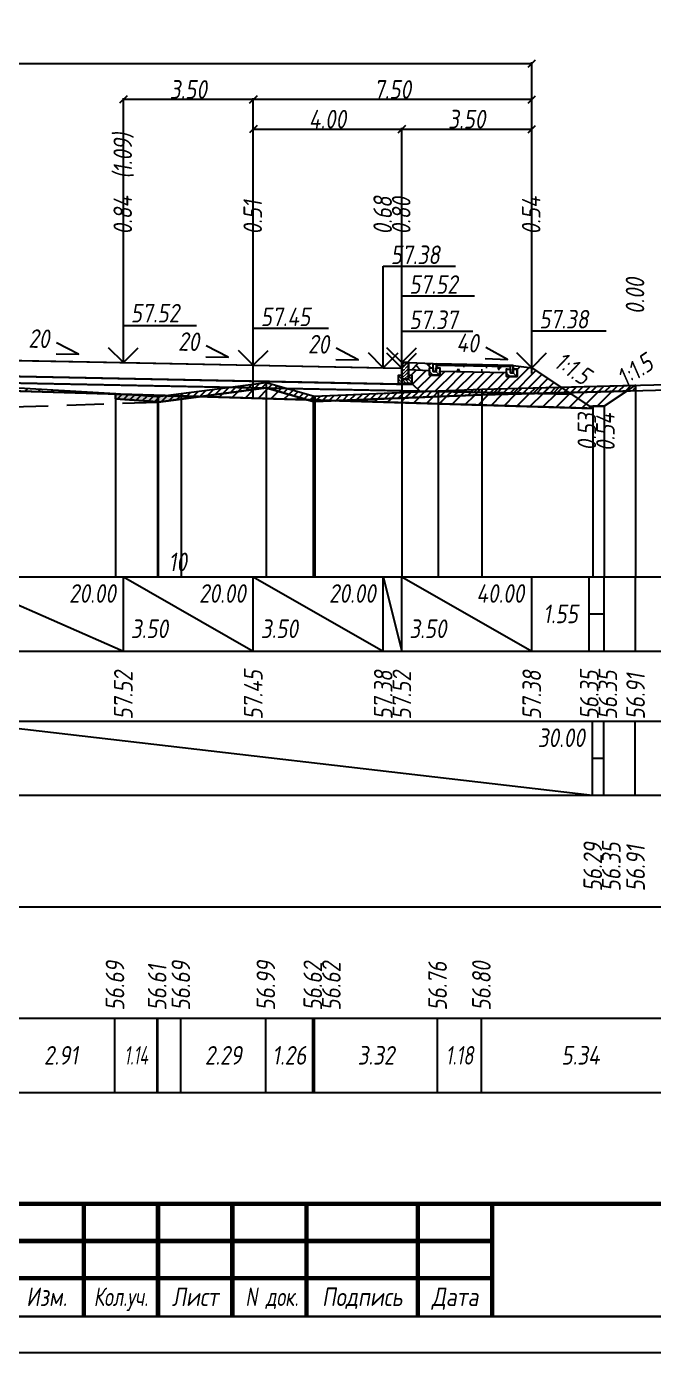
# Model space of a CAD drawing. Extents: x -717 to 1451, y -133302 to 233.
# Drawn here: x 202.2 to 286.7, y -72209.4 to -72030.9 of the extents above; entities that cross this region are included whole.
import ezdxf
from ezdxf.enums import TextEntityAlignment as Align

# ---------------------------------------------------------------- set-up
doc = ezdxf.new("R2010")
doc.units = 0
doc.linetypes.add('штриховая', pattern=[0.75, 0.5, -0.25])
for name, color, linetype in [('Зарамочное оформление', 7, 'Continuous'), ('Интерполированный поперечник', 2, 'Continuous'), ('КОД_399', 252, 'Continuous'), ('Код_510', 7, 'Continuous'), ('Код_514', 1, 'Continuous'), ('Код_516', 1, 'Continuous'), ('Контур_0', 7, 'Continuous'), ('Контур_2660', 7, 'Continuous'), ('Контур_2665', 7, 'Continuous'), ('Контур_400', 7, 'Continuous'), ('Контур_508', 7, 'Continuous'), ('Контур_512', 7, 'Continuous'), ('Контур_513', 7, 'Continuous'), ('Красный поперечник', 1, 'Continuous'), ('Объём_2501', 7, 'Continuous'), ('Объём_2650', 7, 'Continuous'), ('Объём_2660', 7, 'Continuous'), ('Объём_2661', 7, 'Continuous'), ('Объём_2662', 7, 'Continuous'), ('Объём_2663', 7, 'Continuous'), ('Объём_2664', 7, 'Continuous'), ('Объём_2665', 7, 'Continuous'), ('Объём_2666', 7, 'Continuous'), ('Объём_2667', 7, 'Continuous'), ('Объём_2668', 7, 'Continuous'), ('Объём_2669', 7, 'Continuous'), ('Объём_2675', 7, 'Continuous'), ('Откосы', 7, 'Continuous'), ('Отметки покрытия', 7, 'Continuous'), ('Рабочие отметки', 7, 'Continuous'), ('Рабочие отметки доп.', 7, 'Continuous'), ('Слои выравнивания', 7, 'Continuous'), ('Таблица', 7, 'Continuous'), ('Уклоны проезжей части', 7, 'Continuous'), ('Черный поперечник', 3, 'Continuous')]:
    doc.layers.add(name, color=color, linetype=linetype)
for name, color, linetype, true_color in [('Контур_2540', 2, 'Continuous', 0xffff00), ('Контур_2562', 3, 'Continuous', 0x00ff00), ('Контур_2570', 7, 'Continuous', 0x80ff00), ('Контур_2736', 4, 'Continuous', 0x00ffff), ('Контур_2737', 4, 'Continuous', 0x00ffff), ('Контур_2738', 4, 'Continuous', 0x00ffff), ('Контур_2739', 4, 'Continuous', 0x00ffff), ('Контур_2741', 4, 'Continuous', 0x00ffff), ('Контур_2742', 4, 'Continuous', 0x00ffff), ('Контур_2743', 4, 'Continuous', 0x00ffff), ('Контур_2744', 7, 'Continuous', 0xa4ffff), ('Контур_2745', 7, 'Continuous', 0xa4ffff), ('Контур_2747', 4, 'Continuous', 0x00ffff), ('Контур_2748', 4, 'Continuous', 0x00ffff), ('Контур_2749', 4, 'Continuous', 0x00ffff), ('Контур_2750', 4, 'Continuous', 0x00ffff), ('Контур_2751', 4, 'Continuous', 0x00ffff), ('Контур_2752', 4, 'Continuous', 0x00ffff), ('Контур_402', 7, 'Continuous', 0xff6464), ('Контур_703', 4, 'Continuous', 0x00ffff), ('Контур_705', 4, 'Continuous', 0x00ffff), ('Контур_707', 4, 'Continuous', 0x00ffff), ('Контур_720', 131, 'Continuous', 0xaaffff), ('Объём_2500', 7, 'Continuous', 0xc0c0c0), ('Объём_2520', 7, 'Continuous', 0x80ffff), ('Объём_2540', 2, 'Continuous', 0xffff00), ('Объём_2562', 3, 'Continuous', 0x00ff00), ('Объём_2563', 7, 'Continuous', 0xff8000), ('Объём_2570', 7, 'Continuous', 0x80ff00), ('Объём_2600', 7, 'Continuous', 0x808000), ('Объём_2746', 2, 'Continuous', 0xffff00)]:
    doc.layers.add(name, color=color, linetype=linetype, true_color=true_color)
doc.styles.get("Standard").update_dxf_attribs({"font": 'txt', "height": 2.5})
doc.styles.add('М', font='romand.shx', dxfattribs={"width": 0.8, "oblique": 10, "height": 2.5})
doc.dimstyles.get("Standard").update_dxf_attribs({"dimtxt": 0.18, "dimasz": 0.18, "dimexe": 0.18, "dimexo": 0.0625, "dimgap": 0.09, "dimtad": 0, "dimtih": 1, "dimtoh": 1, "dimdec": 4, "dimzin": 0, "dimdsep": 46, "dimtxsty": 'Standard', "dimcen": 0.09, "dimadec": 0, "dimazin": 0, "dimtfac": 1, "dimtdec": 4, "dimtofl": 0, "dimtmove": 0, "dimatfit": 3, "dimfxl": 1, "dimtolj": 1, "dimtzin": 0, "dimarcsym": 0})

# ---------------------------------------------------------------- blocks, each defined once
blk = doc.blocks.new('Штамп')
at = {"linetype": 'Continuous'}
blk.add_wipeout([(199.95, -411.25), (384.95, -411.25), (384.95, -426.25), (199.95, -426.25)], dxfattribs=at).dxf.layer = 'Зарамочное оформление'
at = {"layer": 'Зарамочное оформление', "linetype": 'Continuous', "lineweight": -3, "const_width": 0.6, "flags": 128}
for points in [[(199.95, -426.25), (199.95, -411.25), (384.95, -411.25)], [(209.95, -411.25), (209.95, -426.25)], [(219.95, -411.25), (219.95, -426.25)], [(229.95, -411.25), (229.95, -426.25)], [(239.95, -411.25), (239.95, -426.25)], [(254.95, -411.25), (254.95, -426.25)], [(264.95, -411.25), (264.95, -426.25)], [(374.95, -411.25), (374.95, -426.25)], [(199.95, -416.25), (264.95, -416.25)], [(374.95, -418.25), (384.95, -418.25)], [(199.95, -421.25), (264.95, -421.25)]]:
    blk.add_lwpolyline(points, dxfattribs=at)
at = {"linetype": 'Continuous', "insert": (319.95, -419.17), "char_height": 5, "width": 110, "attachment_point": 5, "style": 'М'}
blk.add_mtext('{\\Q10;\\W0.8;43/23-Р-ЗП2-1}', dxfattribs=at)
at = {"layer": 'Зарамочное оформление', "linetype": 'Continuous', "style": 'М', "oblique": 10}
for s, width, p in [('Лист', 0.8, (379.95, -414.66)), ('Изм.', 0.8, (204.95, -423.75)), ('Кол.уч.', 0.7, (214.95, -423.75)), ('Лист', 0.8, (224.95, -423.75)), ('N док.', 0.7, (235.28, -423.75)), ('Подпись', 0.8, (247.45, -423.75)), ('Дата', 0.8, (259.95, -423.75))]:
    blk.add_text(s, height=2.5, dxfattribs=dict(at, width=width)).set_placement(p, align=Align.MIDDLE_CENTER)
blk = doc.blocks.new('шифр')
blk.add_blockref('Штамп', (0, -71838))
blk = doc.blocks.new('_Oblique')
at = {"color": 0, "linetype": 'ByBlock', "lineweight": -2}
blk.add_line((-0.5, -0.5), (0.5, 0.5), dxfattribs=at)
blk = doc.blocks.new('*D3442')
at = {"color": 0, "lineweight": -2, "transparency": 16777216}
for p, q in [((252.78, -72076.92), (252.78, -72044.56)), ((252.78, -72044.74), (270.28, -72044.74)), ((270.28, -72076.87), (270.28, -72044.56))]:
    blk.add_line(p, q, dxfattribs=at)
at = {"layer": 'Defpoints', "color": 0, "transparency": 16777216}
for p in [(270.28, -72044.74), (252.78, -72076.99), (270.28, -72076.94)]:
    blk.add_point(p, dxfattribs=at)
at = {"color": 0, "lineweight": -2, "transparency": 16777216, "rotation": 180}
blk.add_blockref('_Oblique', (252.78, -72044.74), dxfattribs=at)
at = {"color": 0, "lineweight": -2, "transparency": 16777216}
blk.add_blockref('_Oblique', (270.28, -72044.74), dxfattribs=at)
at = {"color": 0, "transparency": 16777216, "insert": (261.53, -72043.4), "char_height": 2.5, "width": 9.5833, "attachment_point": 5, "style": 'М'}
blk.add_mtext('\\A1;3.50', dxfattribs=at)
blk = doc.blocks.new('*D3444')
at = {"color": 0, "lineweight": -2, "transparency": 16777216}
for p, q in [((232.78, -72076.52), (232.78, -72044.56)), ((232.78, -72044.74), (252.78, -72044.74)), ((252.78, -72076.92), (252.78, -72044.56))]:
    blk.add_line(p, q, dxfattribs=at)
at = {"layer": 'Defpoints', "color": 0, "transparency": 16777216}
for p in [(252.78, -72044.74), (232.78, -72076.59), (252.78, -72076.99)]:
    blk.add_point(p, dxfattribs=at)
at = {"color": 0, "lineweight": -2, "transparency": 16777216, "rotation": 180}
blk.add_blockref('_Oblique', (232.78, -72044.74), dxfattribs=at)
at = {"color": 0, "lineweight": -2, "transparency": 16777216}
blk.add_blockref('_Oblique', (252.78, -72044.74), dxfattribs=at)
at = {"color": 0, "transparency": 16777216, "insert": (242.78, -72043.4), "char_height": 2.5, "width": 9.1667, "attachment_point": 5, "style": 'М'}
blk.add_mtext('\\A1;4.00', dxfattribs=at)
blk = doc.blocks.new('*D3446')
at = {"color": 0, "lineweight": -2, "transparency": 16777216}
for p, q in [((215.28, -72076.17), (215.28, -72040.56)), ((232.78, -72040.74), (215.28, -72040.74)), ((232.78, -72076.52), (232.78, -72040.56))]:
    blk.add_line(p, q, dxfattribs=at)
at = {"layer": 'Defpoints', "color": 0, "transparency": 16777216}
for p in [(215.28, -72040.74), (215.28, -72076.24), (232.78, -72076.59)]:
    blk.add_point(p, dxfattribs=at)
at = {"color": 0, "lineweight": -2, "transparency": 16777216, "rotation": 180}
blk.add_blockref('_Oblique', (215.28, -72040.74), dxfattribs=at)
at = {"color": 0, "lineweight": -2, "transparency": 16777216}
blk.add_blockref('_Oblique', (232.78, -72040.74), dxfattribs=at)
at = {"color": 0, "transparency": 16777216, "insert": (224.03, -72039.4), "char_height": 2.5, "width": 9.5833, "attachment_point": 5, "style": 'М'}
blk.add_mtext('\\A1;3.50', dxfattribs=at)
blk = doc.blocks.new('*D3447')
at = {"color": 0, "lineweight": -2, "transparency": 16777216}
for p, q in [((232.78, -72076.52), (232.78, -72040.56)), ((270.28, -72040.74), (232.78, -72040.74)), ((270.28, -72077.62), (270.28, -72040.56))]:
    blk.add_line(p, q, dxfattribs=at)
at = {"layer": 'Defpoints', "color": 0, "transparency": 16777216}
for p in [(232.78, -72040.74), (232.78, -72076.59), (270.28, -72077.69)]:
    blk.add_point(p, dxfattribs=at)
at = {"color": 0, "lineweight": -2, "transparency": 16777216, "rotation": 180}
blk.add_blockref('_Oblique', (232.78, -72040.74), dxfattribs=at)
at = {"color": 0, "lineweight": -2, "transparency": 16777216}
blk.add_blockref('_Oblique', (270.28, -72040.74), dxfattribs=at)
at = {"color": 0, "transparency": 16777216, "insert": (251.53, -72039.4), "char_height": 2.5, "width": 9.5833, "attachment_point": 5, "style": 'М'}
blk.add_mtext('\\A1;7.50', dxfattribs=at)
blk = doc.blocks.new('*D3449')
at = {"color": 0, "lineweight": -2, "transparency": 16777216}
for p, q in [((114.62, -72077.62), (114.62, -72035.73)), ((114.62, -72035.91), (270.28, -72035.91)), ((270.28, -72077.62), (270.28, -72035.73))]:
    blk.add_line(p, q, dxfattribs=at)
at = {"layer": 'Defpoints', "color": 0, "transparency": 16777216}
for p in [(270.28, -72035.91), (114.62, -72077.69), (270.28, -72077.69)]:
    blk.add_point(p, dxfattribs=at)
at = {"color": 0, "lineweight": -2, "transparency": 16777216, "rotation": 180}
blk.add_blockref('_Oblique', (114.62, -72035.91), dxfattribs=at)
at = {"color": 0, "lineweight": -2, "transparency": 16777216}
blk.add_blockref('_Oblique', (270.28, -72035.91), dxfattribs=at)
at = {"color": 0, "transparency": 16777216, "insert": (192.45, -72034.57), "char_height": 2.5, "width": 10.8333, "attachment_point": 5, "style": 'М'}
blk.add_mtext('\\A1;31.13', dxfattribs=at)
blk = doc.blocks.new('БР100.30.18')
at = {"linetype": 'Continuous', "lineweight": 13}
h = blk.add_hatch(dxfattribs=at)
h.set_pattern_fill('ANSI35', scale=5)
h.set_pattern_definition([(45, (-1504.996, -4799.2297), (-0.88388348, 0.88388348), []), (45, (-1504.1121, -4799.2297), (-0.88388348, 0.88388348), [1.5625, -0.3125, 0, -0.3125])])
h.paths.add_polyline_path([(0.3, 3.47), (1.8, 3.47), (1.8, -1.03), (0, -1.03), (0, 1.97)])
h = blk.add_hatch(dxfattribs=at)
h.set_pattern_fill('ANSI35', scale=5, angle=90)
h.set_pattern_definition([(135, (-1504.996, -4800.7297), (-0.88388348, -0.88388348), []), (135, (-1504.996, -4799.8458), (-0.88388348, -0.88388348), [1.5625, -0.3125, 0, -0.3125])])
h.paths.add_polyline_path([(-1, -0.03), (0, -0.03), (0, -1.03), (1.8, -1.03), (1.8, -0.03), (2.8, -0.03), (2.8, -2.03), (-1, -2.03)])
at = {"color": 7, "lineweight": 30}
blk.add_lwpolyline([(1.8, -1.03), (0, -1.03), (0, 1.97), (0.3, 3.47), (1.8, 3.47)], close=True, dxfattribs=at)
at = {"linetype": 'Continuous'}
blk.add_lwpolyline([(0, -0.03), (-1, -0.03), (-1, -2.03), (2.8, -2.03), (2.8, -0.03), (1.8, -0.03)], dxfattribs=at)

msp = doc.modelspace()

# ---------------------------------------------------------------- linework, layer by layer
at = {"flags": 128}
msp.add_lwpolyline([(-30.054, -72209.421), (389.946, -72209.421), (389.946, -71912.421), (-30.054, -71912.421)], close=True, dxfattribs=at)
at = {"const_width": 0.6, "flags": 128}
msp.add_lwpolyline([(-10.054, -72204.421), (384.946, -72204.421), (384.946, -71917.421), (-10.054, -71917.421)], close=True, dxfattribs=at)

# ---------------------------------------------------------------- next in the draw order: block references
msp.add_blockref('шифр', (0, 59.829))

# ---------------------------------------------------------------- next in the draw order: hatches: boundary and pattern name
at = {"linetype": 'Continuous'}
h = msp.add_hatch(dxfattribs=at)
h.set_pattern_fill('AR-HBONE', color=253, scale=0.3)
h.set_pattern_definition([(45, (-42.2932, -77882.2079), (0, 1.69705627), [3.6, -1.2]), (135, (-41.4447, -77881.3593), (1e-16, 1.69705627), [3.6, -1.2])])
h.paths.add_polyline_path([(257.4, -72076.358), (257.4, -72077.358), (257.4, -72077.358)])
h.paths.add_polyline_path([(253.679, -72076.21), (257, -72076.358), (257, -72076.858), (256.5, -72076.858), (256.5, -72077.237), (253.678, -72077.11)])
at = {"linetype": 'Continuous', "lineweight": 13}
h = msp.add_hatch(dxfattribs=at)
h.set_pattern_fill('ANSI35', scale=5, angle=90)
h.set_pattern_definition([(135, (-1610.6839, -6348.7303), (-0.883883476, -0.883883476), []), (135, (-1610.6839, -6347.8464), (-0.883883476, -0.883883476), [1.5625, -0.3125, 0, -0.3125])])
h.paths.add_polyline_path([(256.5, -72076.858), (257, -72076.858), (257, -72077.358), (257.4, -72077.358), (257.4, -72076.858), (257.9, -72076.858), (257.9, -72077.858), (256.5, -72077.858)])
at = {"linetype": 'Continuous'}
h = msp.add_hatch(dxfattribs=at)
h.set_pattern_fill('ANSI31', color=256, scale=15, angle=45, style=0)
h.set_pattern_definition([(90, (-1654.7294, -77029.9894), (-1.875, 3e-16), [])])
h.paths.add_polyline_path([(267.395, -72076.565), (257.4, -72076.358), (257.4, -72076.558), (267.395, -72076.757)])
at = {"linetype": 'Continuous', "lineweight": 13}
h = msp.add_hatch(dxfattribs=at)
h.set_pattern_fill('ANSI35', scale=5, angle=90)
h.set_pattern_definition([(135, (-1600.2884, -6348.9364), (-0.883883476, -0.883883476), []), (135, (-1600.2884, -6348.0525), (-0.883883476, -0.883883476), [1.5625, -0.3125, 0, -0.3125])])
h.paths.add_polyline_path([(266.895, -72077.065), (267.395, -72077.065), (267.395, -72077.565), (267.795, -72077.565), (267.795, -72077.065), (268.295, -72077.065), (268.295, -72078.065), (266.895, -72078.065)])
at = {"layer": 'КОД_399'}
h = msp.add_hatch(dxfattribs=at)
h.set_pattern_fill('AR-CONC', scale=0.7, angle=45, style=0)
h.set_pattern_definition([(95, (-1654.8114, -77030.0786), (3.860864, 3.2396496), [0.525, -5.775]), (40, (-1654.8114, -77030.0786), (-4.409945, 3.036377), [0.42, -4.62]), (145.45144, (-1654.4896, -77029.8086), (-0.549081, 6.2760265), [0.4461813, -4.907995]), (91.1842, (-1655.801, -77029.0886), (6.101854, 4.4632964), [0.7875, -8.6625]), (141.63564, (-1655.293, -77028.717), (-0.1953, 9.447982), [0.669272, -7.361996]), (36.18416, (-1655.801, -77029.089), (-0.1953, 9.447982), [0.63, -6.93]), (66, (-1655.059, -77028.841), (4.947401, 0.9616773), [0.525, -5.775]), (11, (-1655.059, -77028.841), (-2.38496, 4.793659), [0.42, -4.62]), (116.45144, (-1654.6466, -77028.761), (2.562441, 5.7553363), [0.4461813, -4.907995]), (82.5, (-1654.8114, -77030.0786), (-1.5875523, 1.7079287), [0, -4.564, 0, -4.69, 0, -4.6375]), (52.5, (-1654.8114, -77030.0786), (-0.6501106, 3.2543661), [0, -2.674, 0, -4.459, 0, -1.7675]), (12.5, (-1655.9151, -77031.1824), (2.7539272, 2.5306453), [0, -1.75, 0, -5.46, 0, -7.245]), (2.5, (-1656.41, -77031.6774), (2.3911299, 3.3821186), [0, -2.275, 0, -3.626, 0, -5.145])])
h.paths.add_polyline_path([(266.895, -72077.065), (267.395, -72077.065), (267.395, -72076.757), (257.4, -72076.558), (257.4, -72076.858), (257.9, -72076.858), (257.9, -72077.319), (266.895, -72077.497)])
at = {"layer": 'Объём_2563'}
h = msp.add_hatch(dxfattribs=at)
h.set_pattern_fill('ANSI31', color=256, scale=0.3)
h.paths.add_polyline_path([(114.622, -72077.624), (132.122, -72076.924), (132.122, -72079.074), (130.622, -72079.104), (129.704, -72080.022), (110.447, -72080.407)])
h.paths.add_polyline_path([(255.197, -72080.022), (254.279, -72079.104), (252.779, -72079.074), (252.779, -72078.924), (254.177, -72078.925), (254.178, -72077.925), (253.678, -72077.924), (253.678, -72077.11), (256.5, -72077.237), (256.5, -72077.858), (257.9, -72077.858), (257.9, -72077.318), (266.895, -72077.498), (266.895, -72078.065), (268.295, -72078.065), (268.295, -72077.065), (267.795, -72077.065), (267.795, -72076.565), (270.279, -72076.874), (275.614, -72080.43)])
at = {"layer": 'Объём_2570'}
h = msp.add_hatch(dxfattribs=at)
h.set_pattern_fill('ANSI31', color=256, scale=0.2)
h.paths.add_polyline_path([(128.329, -72081.468), (122.605, -72082.754), (110.204, -72085.191), (107.845, -72085.156), (105, -72084.788), (105, -72084.038), (107.845, -72084.406), (110.204, -72084.441), (122.605, -72082.004), (128.329, -72080.718)])
h.paths.add_polyline_path([(284.262, -72079.966), (263.553, -72080.504), (240.925, -72081.423), (240.844, -72081.408), (234.521, -72079.586), (219.969, -72081.478), (214.208, -72081.064), (214.208, -72080.314), (219.969, -72080.728), (234.521, -72078.836), (240.844, -72080.658), (240.925, -72080.673), (263.553, -72079.754), (284.262, -72079.216)])
at = {"layer": 'Объём_2600'}
h = msp.add_hatch(dxfattribs=at)
h.set_pattern_fill('ANSI31', color=6, scale=0.4)
h.paths.add_polyline_path([(141.066, -72079.832), (146.439, -72079.452), (146.439, -72081.147), (127.184, -72081.725), (128.329, -72081.468), (128.329, -72080.718)])
h.paths.add_polyline_path([(194.514, -72079.248), (199.667, -72079.5), (214.208, -72080.314), (214.208, -72080.42), (192.45, -72079.767), (192.45, -72079.212)])
h.paths.add_polyline_path([(263.553, -72080.504), (283.092, -72079.996), (280.027, -72082.039), (278.491, -72082.039), (278.491, -72082.348), (243.82, -72081.308)])
h = msp.add_hatch(dxfattribs=at)
h.set_pattern_fill('HONEY', color=5, scale=0.3)
h.paths.add_polyline_path([(122.605, -72082.754), (110.204, -72085.191), (107.845, -72085.156), (105, -72084.788), (105, -72084.038), (107.588, -72082.313), (127.184, -72081.725)])
h.paths.add_polyline_path([(219.891, -72081.47), (214.208, -72081.064), (214.208, -72080.42), (225.509, -72080.759), (219.969, -72081.478)])
h.paths.add_polyline_path([(240.844, -72081.408), (240.113, -72081.197), (243.82, -72081.308), (240.925, -72081.423)])
h = msp.add_hatch(dxfattribs=at)
h.set_pattern_fill('ANSI31', color=6, scale=0.4)
h.paths.add_polyline_path([(225.509, -72080.759), (234.521, -72079.586), (240.113, -72081.197)])

# ---------------------------------------------------------------- next in the draw order: linework, layer by layer
for points in [[(257, -72076.358), (253.679, -72076.21), (253.678, -72077.11), (256.5, -72077.237), (256.5, -72076.858), (257, -72076.858), (257, -72076.358)], [(257.4, -72076.858), (257.9, -72076.858), (257.9, -72077.858), (256.5, -72077.858), (256.5, -72076.858), (257, -72076.858), (257, -72077.358), (257.4, -72077.358), (257.4, -72076.858)], [(257, -72076.358), (257.4, -72076.358), (257.4, -72077.358), (257, -72077.358), (257, -72076.358)], [(267.795, -72076.565), (257.4, -72076.358)], [(267.395, -72076.757), (257.4, -72076.558)], [(267.795, -72077.065), (268.295, -72077.065), (268.295, -72078.065), (266.895, -72078.065), (266.895, -72077.065), (267.395, -72077.065), (267.395, -72077.565), (267.795, -72077.565), (267.795, -72077.065)], [(267.395, -72076.565), (267.795, -72076.565), (267.795, -72077.565), (267.395, -72077.565), (267.395, -72076.565)]]:
    msp.add_lwpolyline(points)
at = {"layer": 'Интерполированный поперечник', "linetype": 'штриховая', "ltscale": 10, "flags": 128}
msp.add_lwpolyline([(110.204, -72085.191), (219.969, -72081.478)], dxfattribs=at)
at = {"layer": 'Код_510'}
for p, q in [((214.153, -72174.421), (214.153, -72164.421)), ((219.837, -72174.421), (219.837, -72164.421)), ((219.915, -72174.421), (219.915, -72164.421)), ((223.027, -72174.421), (223.027, -72164.421)), ((234.467, -72174.421), (234.467, -72164.421)), ((240.79, -72174.421), (240.79, -72164.421)), ((240.871, -72174.421), (240.871, -72164.421)), ((241.007, -72174.421), (241.007, -72164.421)), ((257.598, -72174.421), (257.598, -72164.421)), ((263.499, -72174.421), (263.499, -72164.421))]:
    msp.add_line(p, q, dxfattribs=at)
at = {"layer": 'Код_514'}
for p, q in [((192.45, -72105), (215.279, -72115)), ((215.279, -72115), (215.279, -72105)), ((215.279, -72105), (232.779, -72115)), ((232.779, -72115), (232.779, -72105)), ((232.779, -72105), (250.279, -72115)), ((250.279, -72115), (250.279, -72105)), ((250.279, -72105), (252.779, -72115)), ((252.779, -72115), (252.779, -72105)), ((252.779, -72115), (252.779, -72105)), ((252.779, -72105), (270.279, -72115)), ((270.279, -72115), (270.279, -72105)), ((278.027, -72115), (278.027, -72105)), ((280.027, -72115), (280.027, -72105)), ((284.262, -72115), (284.262, -72105)), ((278.027, -72110), (280.027, -72110))]:
    msp.add_line(p, q, dxfattribs=at)
at = {"layer": 'Код_516'}
for p, q in [((192.396, -72124.421), (278.436, -72134.421)), ((278.436, -72134.421), (278.436, -72124.421)), ((278.436, -72134.421), (278.436, -72124.421)), ((279.973, -72134.421), (279.973, -72124.421)), ((284.208, -72134.421), (284.208, -72124.421)), ((278.436, -72129.421), (279.973, -72129.421))]:
    msp.add_line(p, q, dxfattribs=at)
at = {"layer": 'Контур_0', "color": 250, "flags": 128}
for points in [[(250.279, -72079.024), (192.45, -72077.867), (192.45, -72075.717), (252.779, -72076.924), (252.779, -72079.074), (250.279, -72079.024), (250.279, -72079.024)], [(252.779, -72079.974), (192.45, -72078.767), (192.45, -72077.867), (254.279, -72079.104), (255.197, -72080.022), (252.779, -72079.974), (252.779, -72079.974)]]:
    msp.add_lwpolyline(points, dxfattribs=at)
at = {"layer": 'Контур_0', "flags": 128}
for points in [[(270.279, -72076.874), (274.185, -72079.478), (274.185, -72079.478), (274.185, -72079.478), (274.185, -72079.478), (274.185, -72079.478), (274.185, -72079.478), (274.185, -72079.478), (274.185, -72079.478), (274.185, -72079.478), (274.185, -72079.478), (274.185, -72079.478), (274.185, -72079.478), (274.185, -72079.478), (274.185, -72079.478), (278.027, -72082.039)], [(270.279, -72076.874), (274.185, -72079.478), (274.185, -72079.478), (274.185, -72079.478), (274.185, -72079.478), (274.185, -72079.478), (274.185, -72079.478), (274.185, -72079.478), (274.185, -72079.478), (274.185, -72079.478), (274.185, -72079.478), (274.185, -72079.478), (274.185, -72079.478), (274.185, -72079.478), (274.185, -72079.478), (278.027, -72082.039), (280.027, -72082.039), (284.262, -72079.216), (284.262, -72079.216), (284.262, -72079.216), (284.262, -72079.216), (284.262, -72079.216), (284.262, -72079.216), (284.262, -72079.216), (284.262, -72079.216), (284.262, -72079.216), (284.262, -72079.216), (284.262, -72079.216), (284.262, -72079.216), (284.262, -72079.216)], [(252.779, -72079.074), (254.279, -72079.104), (255.197, -72080.022), (275.614, -72080.43)]]:
    msp.add_lwpolyline(points, dxfattribs=at)
at = {"layer": 'Контур_2540', "color": 250, "flags": 128}
msp.add_lwpolyline([(277.687, -72082.324), (192.45, -72079.767), (192.45, -72078.767), (275.614, -72080.43), (278.491, -72082.348), (277.687, -72082.324), (277.687, -72082.324)], dxfattribs=at)
at = {"layer": 'Контур_2562', "flags": 128}
msp.add_lwpolyline([(270.279, -72076.874), (270.279, -72076.874), (270.279, -72076.874), (270.279, -72076.874), (270.279, -72076.874)], dxfattribs=at)
at = {"layer": 'Контур_2570', "flags": 128}
msp.add_lwpolyline([(199.667, -72079.5), (214.208, -72080.314), (214.208, -72081.064), (219.891, -72081.47), (219.969, -72081.478), (223.081, -72081.075), (234.521, -72079.586), (240.844, -72081.408), (240.925, -72081.423), (241.061, -72081.421), (257.653, -72080.74), (263.553, -72080.504), (290.247, -72079.81)], dxfattribs=at)
at = {"layer": 'Контур_2660', "flags": 128}
msp.add_lwpolyline([(192.45, -72079.767), (278.491, -72082.348)], dxfattribs=at)
at = {"layer": 'Контур_2665', "flags": 128}
msp.add_lwpolyline([(270.279, -72076.874), (270.279, -72076.874)], dxfattribs=at)
at = {"layer": 'Контур_2736', "flags": 128}
for points in [[(270.279, -72076.874), (274.185, -72079.478)], [(274.185, -72079.478), (278.027, -72082.039)]]:
    msp.add_lwpolyline(points, dxfattribs=at)
at = {"layer": 'Контур_2737', "flags": 128}
msp.add_lwpolyline([(274.185, -72079.478), (274.185, -72079.478)], dxfattribs=at)
at = {"layer": 'Контур_2738', "flags": 128}
msp.add_lwpolyline([(274.185, -72079.478), (274.185, -72079.478)], dxfattribs=at)
at = {"layer": 'Контур_2739', "flags": 128}
msp.add_lwpolyline([(274.185, -72079.478), (274.185, -72079.478)], dxfattribs=at)
at = {"layer": 'Контур_2741', "flags": 128}
msp.add_lwpolyline([(284.262, -72079.216), (284.262, -72079.216)], dxfattribs=at)
at = {"layer": 'Контур_2742', "flags": 128}
msp.add_lwpolyline([(284.262, -72079.216), (284.262, -72079.216)], dxfattribs=at)
at = {"layer": 'Контур_2743', "flags": 128}
msp.add_lwpolyline([(284.262, -72079.216), (284.262, -72079.216)], dxfattribs=at)
at = {"layer": 'Контур_2744', "flags": 128}
msp.add_lwpolyline([(284.262, -72079.216), (284.262, -72079.216)], dxfattribs=at)
msp.add_lwpolyline([(284.262, -72079.216), (284.262, -72079.216)], dxfattribs=at)
msp.add_lwpolyline([(284.262, -72079.216), (284.262, -72079.216)], dxfattribs=at)
msp.add_lwpolyline([(284.262, -72079.216), (284.262, -72079.216)], dxfattribs=at)
msp.add_lwpolyline([(284.262, -72079.216), (284.262, -72079.216)], dxfattribs=at)
msp.add_lwpolyline([(284.262, -72079.216), (284.262, -72079.216)], dxfattribs=at)
at = {"layer": 'Контур_2745', "flags": 128}
msp.add_lwpolyline([(274.185, -72079.478), (274.185, -72079.478)], dxfattribs=at)
msp.add_lwpolyline([(274.185, -72079.478), (274.185, -72079.478)], dxfattribs=at)
msp.add_lwpolyline([(274.185, -72079.478), (274.185, -72079.478)], dxfattribs=at)
msp.add_lwpolyline([(274.185, -72079.478), (274.185, -72079.478)], dxfattribs=at)
msp.add_lwpolyline([(274.185, -72079.478), (274.185, -72079.478)], dxfattribs=at)
msp.add_lwpolyline([(274.185, -72079.478), (274.185, -72079.478)], dxfattribs=at)
at = {"layer": 'Контур_2747', "flags": 128}
msp.add_lwpolyline([(274.185, -72079.478), (274.185, -72079.478)], dxfattribs=at)
at = {"layer": 'Контур_2748', "flags": 128}
msp.add_lwpolyline([(274.185, -72079.478), (274.185, -72079.478)], dxfattribs=at)
at = {"layer": 'Контур_2749', "flags": 128}
msp.add_lwpolyline([(274.185, -72079.478), (274.185, -72079.478)], dxfattribs=at)
at = {"layer": 'Контур_2750', "flags": 128}
msp.add_lwpolyline([(284.262, -72079.216), (284.262, -72079.216)], dxfattribs=at)
at = {"layer": 'Контур_2751', "flags": 128}
msp.add_lwpolyline([(284.262, -72079.216), (284.262, -72079.216)], dxfattribs=at)
at = {"layer": 'Контур_2752', "flags": 128}
msp.add_lwpolyline([(284.262, -72079.216), (284.262, -72079.216)], dxfattribs=at)
at = {"layer": 'Контур_400', "flags": 128}
msp.add_lwpolyline([(192.45, -72075.717), (215.279, -72076.174), (232.779, -72076.524), (232.779, -72076.524), (232.779, -72076.524), (232.779, -72076.524), (250.279, -72076.874), (250.279, -72076.874), (252.779, -72076.924)], dxfattribs=at)
at = {"layer": 'Контур_402', "flags": 128}
msp.add_lwpolyline([(107.588, -72082.313), (146.439, -72081.147), (146.439, -72079.452), (152.61, -72079.296), (171.488, -72078.84), (178.075, -72078.961), (192.45, -72079.212), (192.45, -72079.767), (278.491, -72082.348)], dxfattribs=at)
at = {"layer": 'Контур_508', "flags": 128}
msp.add_lwpolyline([(105, -72084.038), (107.588, -72082.313), (146.439, -72081.147), (146.439, -72079.452), (152.61, -72079.296), (171.488, -72078.84), (178.075, -72078.961), (192.45, -72079.212), (192.45, -72079.767), (278.491, -72082.348), (278.491, -72082.039), (280.027, -72082.039), (284.262, -72079.216)], dxfattribs=at)
at = {"layer": 'Контур_512', "flags": 128}
msp.add_lwpolyline([(192.45, -72079.767), (278.491, -72082.348), (278.491, -72082.039), (280.027, -72082.039), (284.262, -72079.216)], dxfattribs=at)
at = {"layer": 'Контур_513', "flags": 128}
msp.add_lwpolyline([(105, -72084.038), (107.588, -72082.313), (146.439, -72081.147), (146.439, -72079.452), (152.61, -72079.296), (171.488, -72078.84), (178.075, -72078.961), (192.45, -72079.212), (192.45, -72079.767), (278.491, -72082.348), (278.491, -72082.039), (280.027, -72082.039), (284.262, -72079.216)], dxfattribs=at)
at = {"layer": 'Контур_703', "flags": 128}
msp.add_lwpolyline([(270.279, -72076.874), (274.185, -72079.478)], dxfattribs=at)
at = {"layer": 'Контур_705', "flags": 128}
msp.add_lwpolyline([(274.185, -72079.478), (274.185, -72079.478)], dxfattribs=at)
at = {"layer": 'Контур_707', "flags": 128}
msp.add_lwpolyline([(280.027, -72082.039), (284.262, -72079.216)], dxfattribs=at)
at = {"layer": 'Контур_720', "flags": 128}
msp.add_lwpolyline([(278.027, -72082.039), (280.027, -72082.039)], dxfattribs=at)
at = {"layer": 'Красный поперечник'}
for p, q in [((192.45, -72075.717), (215.279, -72076.174)), ((215.279, -72076.174), (232.779, -72076.524)), ((232.779, -72076.524), (250.279, -72076.874)), ((250.279, -72076.874), (252.779, -72076.924)), ((270.279, -72076.874), (278.027, -72082.039)), ((280.027, -72082.039), (284.262, -72079.216)), ((284.262, -72079.216), (284.262, -72105)), ((278.027, -72082.039), (280.027, -72082.039)), ((278.491, -72082.039), (278.491, -72105)), ((278.491, -72082.348), (278.491, -72105)), ((280.027, -72082.039), (280.027, -72105))]:
    msp.add_line(p, q, dxfattribs=at)
at = {"layer": 'Объём_2500', "color": 250, "flags": 128}
for points in [[(250.279, -72079.024), (192.45, -72077.867), (192.45, -72075.717), (252.779, -72076.924), (252.779, -72079.074), (250.279, -72079.024), (250.279, -72079.024)], [(232.779, -72076.524), (252.779, -72076.924), (252.779, -72079.074), (250.279, -72079.024), (250.279, -72079.024), (250.279, -72079.024), (232.779, -72078.674), (232.779, -72076.524)]]:
    msp.add_lwpolyline(points, dxfattribs=at)
at = {"layer": 'Объём_2501', "flags": 128}
for points in [[(192.45, -72075.717), (215.279, -72076.174), (232.779, -72076.524), (232.779, -72076.524), (232.779, -72076.524), (232.779, -72076.524), (250.279, -72076.874), (250.279, -72076.874), (252.779, -72076.924)], [(232.779, -72076.524), (250.279, -72076.874), (250.279, -72076.874), (252.779, -72076.924)]]:
    msp.add_lwpolyline(points, dxfattribs=at)
at = {"layer": 'Объём_2520', "color": 250, "flags": 128}
for points in [[(252.779, -72079.974), (192.45, -72078.767), (192.45, -72077.867), (254.279, -72079.104), (255.197, -72080.022), (252.779, -72079.974), (252.779, -72079.974)], [(232.779, -72078.674), (254.279, -72079.104), (255.197, -72080.022), (252.779, -72079.974), (252.779, -72079.974), (252.779, -72079.974), (232.779, -72079.574), (232.779, -72078.674)]]:
    msp.add_lwpolyline(points, dxfattribs=at)
at = {"layer": 'Объём_2540', "color": 250, "flags": 128}
for points in [[(277.687, -72082.324), (192.45, -72079.767), (192.45, -72078.767), (275.614, -72080.43), (278.491, -72082.348), (277.687, -72082.324), (277.687, -72082.324)], [(232.779, -72079.574), (275.614, -72080.43), (278.491, -72082.348), (277.687, -72082.324), (277.687, -72082.324), (277.687, -72082.324), (232.779, -72080.977), (232.779, -72079.574)]]:
    msp.add_lwpolyline(points, dxfattribs=at)
at = {"layer": 'Объём_2562', "flags": 128}
msp.add_lwpolyline([(270.279, -72076.874), (270.279, -72076.874), (270.279, -72076.874), (270.279, -72076.874), (270.279, -72076.874)], dxfattribs=at)
msp.add_lwpolyline([(270.279, -72076.874), (270.279, -72076.874), (270.279, -72076.874), (270.279, -72076.874), (270.279, -72076.874)], dxfattribs=at)
at = {"layer": 'Объём_2563', "flags": 128}
msp.add_lwpolyline([(255.197, -72080.022), (254.279, -72079.104), (252.779, -72079.074), (252.779, -72078.924), (254.177, -72078.925), (254.178, -72077.925), (253.678, -72077.924), (253.678, -72077.11), (256.5, -72077.237), (256.5, -72077.858), (257.9, -72077.858), (257.9, -72077.318), (266.895, -72077.498), (266.895, -72078.065), (268.295, -72078.065), (268.295, -72077.065), (267.795, -72077.065), (267.795, -72076.565), (270.279, -72076.874), (275.614, -72080.43), (255.197, -72080.022), (255.197, -72080.022)], dxfattribs=at)
at = {"layer": 'Объём_2570', "flags": 128}
for points in [[(284.262, -72079.966), (263.553, -72080.504), (240.925, -72081.423), (240.844, -72081.408), (234.521, -72079.586), (219.969, -72081.478), (214.208, -72081.064), (214.208, -72080.314), (219.969, -72080.728), (234.521, -72078.836), (240.844, -72080.658), (240.925, -72080.673), (263.553, -72079.754), (284.262, -72079.216), (284.262, -72079.966), (284.262, -72079.966)], [(232.779, -72079.062), (234.521, -72078.836), (240.844, -72080.658), (240.925, -72080.673), (263.553, -72079.754), (284.262, -72079.216), (284.262, -72079.966), (284.262, -72079.966), (284.262, -72079.966), (263.553, -72080.504), (240.925, -72081.423), (240.844, -72081.408), (234.521, -72079.586), (232.779, -72079.812), (232.779, -72079.062)]]:
    msp.add_lwpolyline(points, dxfattribs=at)
at = {"layer": 'Объём_2600', "flags": 128}
for points in [[(283.092, -72079.996), (284.262, -72079.216), (284.262, -72079.966), (283.092, -72079.996), (283.092, -72079.996)], [(283.092, -72079.996), (284.262, -72079.216), (284.262, -72079.966), (283.092, -72079.996), (283.092, -72079.996)], [(219.891, -72081.47), (214.208, -72081.064), (214.208, -72080.42), (225.509, -72080.759), (219.969, -72081.478), (219.891, -72081.47), (219.891, -72081.47)], [(240.844, -72081.408), (240.113, -72081.197), (243.82, -72081.308), (240.925, -72081.423), (240.844, -72081.408), (240.844, -72081.408)], [(240.844, -72081.408), (240.113, -72081.197), (243.82, -72081.308), (240.925, -72081.423), (240.844, -72081.408), (240.844, -72081.408)]]:
    msp.add_lwpolyline(points, dxfattribs=at)
at = {"layer": 'Объём_2650', "color": 6, "flags": 128}
for points in [[(194.514, -72079.248), (199.667, -72079.5), (214.208, -72080.314), (214.208, -72080.42), (192.45, -72079.767), (192.45, -72079.212), (194.514, -72079.248), (194.514, -72079.248)], [(225.509, -72080.759), (234.521, -72079.586), (240.113, -72081.197), (225.509, -72080.759), (225.509, -72080.759)], [(232.779, -72079.812), (234.521, -72079.586), (240.113, -72081.197), (232.779, -72080.977), (232.779, -72079.812)], [(263.553, -72080.504), (283.092, -72079.996), (280.027, -72082.039), (278.491, -72082.039), (278.491, -72082.348), (243.82, -72081.308), (263.553, -72080.504), (263.553, -72080.504)]]:
    msp.add_lwpolyline(points, dxfattribs=at)
at = {"layer": 'Объём_2650', "flags": 128}
msp.add_lwpolyline([(263.553, -72080.504), (283.092, -72079.996), (280.027, -72082.039), (278.491, -72082.039), (278.491, -72082.348), (243.82, -72081.308), (263.553, -72080.504), (263.553, -72080.504)], dxfattribs=at)
at = {"layer": 'Объём_2660', "flags": 128}
for points in [[(192.45, -72079.767), (278.491, -72082.348)], [(232.779, -72080.977), (278.491, -72082.348)]]:
    msp.add_lwpolyline(points, dxfattribs=at)
at = {"layer": 'Объём_2661', "flags": 128}
msp.add_lwpolyline([(270.279, -72076.874), (274.185, -72079.478), (278.027, -72082.039)], dxfattribs=at)
msp.add_lwpolyline([(270.279, -72076.874), (274.185, -72079.478), (278.027, -72082.039)], dxfattribs=at)
at = {"layer": 'Объём_2662', "flags": 128}
msp.add_lwpolyline([(280.027, -72082.039), (284.262, -72079.216)], dxfattribs=at)
msp.add_lwpolyline([(280.027, -72082.039), (284.262, -72079.216)], dxfattribs=at)
at = {"layer": 'Объём_2663', "flags": 128}
msp.add_lwpolyline([(278.027, -72082.039), (280.027, -72082.039)], dxfattribs=at)
msp.add_lwpolyline([(278.027, -72082.039), (280.027, -72082.039)], dxfattribs=at)
at = {"layer": 'Объём_2664', "flags": 128}
msp.add_lwpolyline([(278.027, -72082.039), (280.027, -72082.039)], dxfattribs=at)
msp.add_lwpolyline([(278.027, -72082.039), (280.027, -72082.039)], dxfattribs=at)
at = {"layer": 'Объём_2665', "flags": 128}
msp.add_lwpolyline([(270.279, -72076.874), (270.279, -72076.874)], dxfattribs=at)
msp.add_lwpolyline([(270.279, -72076.874), (270.279, -72076.874)], dxfattribs=at)
at = {"layer": 'Объём_2666', "flags": 128}
for points in [[(270.279, -72076.874), (274.185, -72079.478)], [(270.279, -72076.874), (274.185, -72079.478)], [(274.185, -72079.478), (278.027, -72082.039)], [(274.185, -72079.478), (278.027, -72082.039)]]:
    msp.add_lwpolyline(points, dxfattribs=at)
at = {"layer": 'Объём_2667', "flags": 128}
for points in [[(274.185, -72079.478), (274.185, -72079.478)], [(274.185, -72079.478), (274.185, -72079.478)], [(284.262, -72079.216), (284.262, -72079.216)], [(284.262, -72079.216), (284.262, -72079.216)]]:
    msp.add_lwpolyline(points, dxfattribs=at)
at = {"layer": 'Объём_2668', "flags": 128}
for points in [[(274.185, -72079.478), (274.185, -72079.478)], [(274.185, -72079.478), (274.185, -72079.478)], [(284.262, -72079.216), (284.262, -72079.216)], [(284.262, -72079.216), (284.262, -72079.216)]]:
    msp.add_lwpolyline(points, dxfattribs=at)
at = {"layer": 'Объём_2669', "flags": 128}
for points in [[(274.185, -72079.478), (274.185, -72079.478)], [(274.185, -72079.478), (274.185, -72079.478)], [(284.262, -72079.216), (284.262, -72079.216)], [(284.262, -72079.216), (284.262, -72079.216)]]:
    msp.add_lwpolyline(points, dxfattribs=at)
at = {"layer": 'Объём_2675', "flags": 128}
for points in [[(274.185, -72079.478), (274.185, -72079.478)], [(274.185, -72079.478), (274.185, -72079.478)], [(274.185, -72079.478), (274.185, -72079.478)], [(274.185, -72079.478), (274.185, -72079.478)], [(274.185, -72079.478), (274.185, -72079.478)], [(274.185, -72079.478), (274.185, -72079.478)], [(274.185, -72079.478), (274.185, -72079.478)], [(274.185, -72079.478), (274.185, -72079.478)], [(274.185, -72079.478), (274.185, -72079.478)], [(274.185, -72079.478), (274.185, -72079.478)], [(274.185, -72079.478), (274.185, -72079.478)], [(274.185, -72079.478), (274.185, -72079.478)], [(284.262, -72079.216), (284.262, -72079.216)], [(284.262, -72079.216), (284.262, -72079.216)], [(284.262, -72079.216), (284.262, -72079.216)], [(284.262, -72079.216), (284.262, -72079.216)], [(284.262, -72079.216), (284.262, -72079.216)], [(284.262, -72079.216), (284.262, -72079.216)], [(284.262, -72079.216), (284.262, -72079.216)], [(284.262, -72079.216), (284.262, -72079.216)], [(284.262, -72079.216), (284.262, -72079.216)], [(284.262, -72079.216), (284.262, -72079.216)], [(284.262, -72079.216), (284.262, -72079.216)], [(284.262, -72079.216), (284.262, -72079.216)]]:
    msp.add_lwpolyline(points, dxfattribs=at)
at = {"layer": 'Объём_2746', "flags": 128}
for points in [[(214.208, -72080.42), (194.514, -72079.829), (194.514, -72079.248), (199.667, -72079.5), (214.208, -72080.314), (214.208, -72080.42), (214.208, -72080.42)], [(225.509, -72080.759), (234.521, -72079.586), (240.113, -72081.197), (225.509, -72080.759), (225.509, -72080.759)], [(232.779, -72079.812), (234.521, -72079.586), (240.113, -72081.197), (232.779, -72080.977), (232.779, -72079.812)], [(278.027, -72082.039), (278.491, -72082.039), (278.491, -72082.348), (243.82, -72081.308), (263.553, -72080.504), (275.268, -72080.2), (278.027, -72082.039), (278.027, -72082.039)], [(278.027, -72082.039), (278.491, -72082.039), (278.491, -72082.348), (243.82, -72081.308), (263.553, -72080.504), (275.268, -72080.2), (278.027, -72082.039), (278.027, -72082.039)]]:
    msp.add_lwpolyline(points, dxfattribs=at)
at = {"layer": 'Откосы', "color": 1, "flags": 128}
for points in [[(206.234, -72074.992), (209.233, -72075.052), (206.264, -72073.493)], [(226.398, -72075.396), (229.398, -72075.456), (226.428, -72073.896)], [(264.017, -72075.622), (267.014, -72075.742), (264.077, -72074.124)], [(243.898, -72075.746), (246.898, -72075.806), (243.928, -72074.246)]]:
    msp.add_lwpolyline(points, dxfattribs=at)
at = {"layer": 'Отметки покрытия', "color": 1}
for p, q in [((250.279, -72076.874), (250.279, -72063.174)), ((250.279, -72063.174), (260, -72063.174)), ((252.779, -72076.174), (252.779, -72067.174)), ((252.779, -72067.174), (262.573, -72067.174)), ((215.279, -72076.174), (215.279, -72071.174)), ((215.279, -72071.174), (225.144, -72071.174)), ((232.779, -72076.524), (232.779, -72071.524)), ((232.779, -72071.524), (242.913, -72071.524)), ((252.779, -72076.924), (252.779, -72071.924)), ((252.779, -72071.924), (262.329, -72071.924)), ((270.279, -72076.874), (270.279, -72071.874)), ((270.279, -72071.874), (280.304, -72071.874)), ((215.279, -72076.174), (213.279, -72074.174)), ((215.279, -72076.174), (217.279, -72074.174)), ((232.779, -72076.524), (230.779, -72074.524)), ((232.779, -72076.524), (234.779, -72074.524)), ((250.279, -72076.874), (248.279, -72074.874)), ((250.279, -72076.874), (252.279, -72074.874)), ((252.779, -72076.174), (250.779, -72074.174)), ((252.779, -72076.924), (250.779, -72074.924)), ((252.779, -72076.174), (254.779, -72074.174)), ((252.779, -72076.924), (254.779, -72074.924)), ((270.279, -72076.874), (268.279, -72074.874)), ((270.279, -72076.874), (272.279, -72074.874))]:
    msp.add_line(p, q, dxfattribs=at)
at = {"layer": 'Слои выравнивания'}
msp.add_line((252.779, -72076.924), (252.779, -72105), dxfattribs=at)
at = {"layer": 'Таблица'}
for p, q in [((80, -72105), (309.262, -72105)), ((80, -72115), (309.262, -72115)), ((80, -72124.421), (309.262, -72124.421)), ((79.946, -72134.421), (309.208, -72134.421)), ((79.946, -72149.421), (309.208, -72149.421)), ((79.946, -72164.421), (309.208, -72164.421)), ((79.946, -72174.421), (309.208, -72174.421))]:
    msp.add_line(p, q, dxfattribs=at)
at = {"layer": 'Уклоны проезжей части', "color": 1, "flags": 128}
for points in [[(206.234, -72074.992), (209.233, -72075.052), (206.264, -72073.493)], [(226.398, -72075.396), (229.398, -72075.456), (226.428, -72073.896)], [(264.017, -72075.622), (267.014, -72075.742), (264.077, -72074.124)], [(243.898, -72075.746), (246.898, -72075.806), (243.928, -72074.246)]]:
    msp.add_lwpolyline(points, dxfattribs=at)
at = {"layer": 'Черный поперечник', "color": 7}
for p, q in [((234.521, -72078.836), (234.521, -72105)), ((214.208, -72080.314), (214.208, -72105)), ((219.891, -72080.72), (219.891, -72105)), ((219.969, -72080.728), (219.969, -72105)), ((223.081, -72080.325), (223.081, -72105)), ((240.844, -72080.658), (240.844, -72105)), ((240.925, -72080.673), (240.925, -72105)), ((241.061, -72080.671), (241.061, -72105)), ((257.653, -72079.99), (257.653, -72105)), ((263.553, -72079.754), (263.553, -72105))]:
    msp.add_line(p, q, dxfattribs=at)
at = {"layer": 'Черный поперечник', "flags": 128}
msp.add_lwpolyline([(199.667, -72079.5), (214.208, -72080.314), (219.891, -72080.72), (219.969, -72080.728), (223.081, -72080.325), (234.521, -72078.836), (240.844, -72080.658), (240.925, -72080.673), (241.061, -72080.671), (257.653, -72079.99), (263.553, -72079.754), (290.247, -72079.06)], dxfattribs=at)

# ---------------------------------------------------------------- next in the draw order: block references
at = {"lineweight": 18, "xscale": 0.5, "yscale": 0.5, "zscale": 0.5, "rotation": 359.9444632229611}
msp.add_blockref('БР100.30.18', (252.778, -72077.907), dxfattribs=at)

# ---------------------------------------------------------------- next in the draw order: texts
at = {"layer": 'Код_510', "style": 'М', "oblique": 10, "width": 0.8}
for s, p in [('56.69', (214.153, -72163.421)), ('56.61', (219.837, -72163.421)), ('56.69', (223.027, -72163.421)), ('56.99', (234.467, -72163.421)), ('56.62', (240.79, -72163.421)), ('56.62', (243.29, -72163.421)), ('56.76', (257.598, -72163.421)), ('56.80', (263.499, -72163.421))]:
    msp.add_text(s, height=2.5, rotation=90, dxfattribs=at).set_placement(p, align=Align.MIDDLE_LEFT)
at = {"layer": 'Код_510', "style": 'М', "oblique": 10}
for s, width, p in [('2.91', 0.8, (206.883, -72169.421)), ('1.14', 0.6, (216.995, -72169.421)), ('2.29', 0.8, (228.747, -72169.421)), ('1.26', 0.8, (237.628, -72169.421)), ('3.32', 0.8, (249.302, -72169.421)), ('1.18', 0.7, (260.549, -72169.421)), ('5.34', 0.8, (276.846, -72169.421))]:
    msp.add_text(s, height=2.5, dxfattribs=dict(at, width=width)).set_placement(p, align=Align.MIDDLE_CENTER)
at = {"layer": 'Код_514', "style": 'М', "oblique": 10, "width": 0.8}
for s, p in [('20.00', (214.279, -72106)), ('20.00', (231.779, -72106)), ('20.00', (249.279, -72106)), ('40.00', (269.279, -72106))]:
    msp.add_text(s, height=2.5, dxfattribs=at).set_placement(p, align=Align.TOP_RIGHT)
msp.add_text('1.55', height=2.5, dxfattribs=at).set_placement((274.153, -72110), align=Align.MIDDLE_CENTER)
for p in [(216.279, -72114), (233.779, -72114), (253.779, -72114)]:
    msp.add_text('3.50', height=2.5, dxfattribs=at).set_placement(p, align=Align.BOTTOM_LEFT)
for s, p in [('57.52', (215.279, -72124.234)), ('57.45', (232.779, -72124.234)), ('57.38', (250.279, -72124.234)), ('57.52', (252.779, -72124.234)), ('57.38', (270.279, -72124.234)), ('56.35', (278.027, -72124.234)), ('56.35', (280.527, -72124.234)), ('56.91', (284.262, -72124.234))]:
    msp.add_text(s, height=2.5, rotation=90, dxfattribs=at).set_placement(p, align=Align.MIDDLE_LEFT)
at = {"layer": 'Код_516', "style": 'М', "oblique": 10, "width": 0.8}
msp.add_text('30.00', height=2.5, dxfattribs=at).set_placement((277.436, -72125.421), align=Align.TOP_RIGHT)
for s, p in [('56.29', (278.491, -72147.371)), ('56.35', (280.991, -72147.371)), ('56.91', (284.262, -72147.371))]:
    msp.add_text(s, height=2.5, rotation=90, dxfattribs=at).set_placement(p, align=Align.MIDDLE_LEFT)
at = {"layer": 'Откосы', "color": 1, "style": 'М', "oblique": 10, "width": 0.8}
for s, rotation, p in [('20', 358.85423, (203.884, -72074.946)), ('20', 358.85423, (224.049, -72075.349)), ('40', 357.70938, (261.569, -72075.524)), ('20', 358.85423, (241.549, -72075.699)), ('1:1.5', 326.30994, (274.708, -72078.624)), ('1:1.5', 33.69007, (285.294, -72078.843))]:
    msp.add_text(s, height=2.5, rotation=rotation, dxfattribs=at).set_placement(p, align=Align.BOTTOM_CENTER)
at = {"layer": 'Отметки покрытия', "color": 1, "style": 'М', "oblique": 10, "width": 0.8}
for s, p in [('57.38', (251.279, -72063.662)), ('57.52', (253.779, -72067.662)), ('57.52', (216.279, -72071.519)), ('57.45', (233.779, -72072.012)), ('57.37', (253.779, -72072.412)), ('57.38', (271.279, -72072.328))]:
    msp.add_text(s, height=2.5, dxfattribs=at).set_placement(p, align=Align.BOTTOM_LEFT)
at = {"layer": 'Рабочие отметки', "color": 1, "style": 'М', "oblique": 10, "width": 0.8}
for s, p in [('0.84', (215.201, -72058.924)), ('0.51', (232.701, -72058.924)), ('0.68', (250.201, -72058.924)), ('0.80', (252.701, -72058.924)), ('0.54', (270.201, -72058.924)), ('0.00', (284.184, -72069.647))]:
    msp.add_text(s, height=2.5, rotation=90, dxfattribs=at).set_placement(p, align=Align.MIDDLE_LEFT)
for s, p in [('0.53', (277.699, -72082.97)), ('0.54', (280.199, -72082.97))]:
    msp.add_text(s, height=2.5, rotation=90, dxfattribs=at).set_placement(p, align=Align.MIDDLE_RIGHT)
at = {"layer": 'Рабочие отметки доп.', "color": 1, "style": 'М', "oblique": 10, "width": 0.8}
msp.add_text('(1.09)', height=2.5, rotation=90, dxfattribs=at).set_placement((215.201, -72051.424), align=Align.MIDDLE_LEFT)
at = {"layer": 'Слои выравнивания', "style": 'М', "oblique": 10, "width": 0.8}
msp.add_text('10', height=2.5, dxfattribs=at).set_placement((222.614, -72105), align=Align.BOTTOM_CENTER)
at = {"layer": 'Уклоны проезжей части', "color": 1, "style": 'М', "oblique": 10, "width": 0.8}
for s, rotation, p in [('20', 358.85423, (203.884, -72074.946)), ('20', 358.85423, (224.049, -72075.349)), ('40', 357.70938, (261.569, -72075.524)), ('1:1.5', 326.30994, (274.708, -72078.624)), ('1:1.5', 33.69007, (285.294, -72078.843))]:
    msp.add_text(s, height=2.5, rotation=rotation, dxfattribs=at).set_placement(p, align=Align.BOTTOM_CENTER)

# ---------------------------------------------------------------- next in the draw order: dimensions: what is measured, and where the dimension line sits
at = {"color": 5}
for base, p1, p2, picture, middle in [((270.279, -72035.908), (114.622, -72077.686), (270.279, -72077.686), '*D3449', (192.45, -72035.908)), ((252.779, -72044.742), (232.779, -72076.586), (252.779, -72076.986), '*D3444', (242.779, -72044.742)), ((270.279, -72044.742), (252.779, -72076.986), (270.279, -72076.936), '*D3442', (261.529, -72044.742))]:
    dim = msp.add_linear_dim(base=base, p1=p1, p2=p2, angle=180, dimstyle='Standard', override={"dimtxt": 2.5, "dimasz": 1, "dimtad": 1, "dimdec": 2, "dimlfac": 0.2, "dimtxsty": 'М', "dimblk1": 'Oblique', "dimblk2": 'Oblique', "dimsah": 1}, dxfattribs=at)
    dim.commit()
    dim.dimension.update_dxf_attribs({"geometry": picture, "text_midpoint": middle, "dimtype": 160})
for base, p1, p2, picture, middle in [((215.279, -72040.742), (232.779, -72076.586), (215.279, -72076.236), '*D3446', (224.029, -72040.742)), ((232.779, -72040.742), (270.279, -72077.686), (232.779, -72076.586), '*D3447', (251.529, -72040.742))]:
    dim = msp.add_linear_dim(base=base, p1=p1, p2=p2, dimstyle='Standard', override={"dimtxt": 2.5, "dimasz": 1, "dimtad": 1, "dimdec": 2, "dimlfac": 0.2, "dimtxsty": 'М', "dimblk1": 'Oblique', "dimblk2": 'Oblique', "dimsah": 1}, dxfattribs=at)
    dim.commit()
    dim.dimension.update_dxf_attribs({"geometry": picture, "text_midpoint": middle, "dimtype": 160})

doc.saveas('drawing.dxf')
